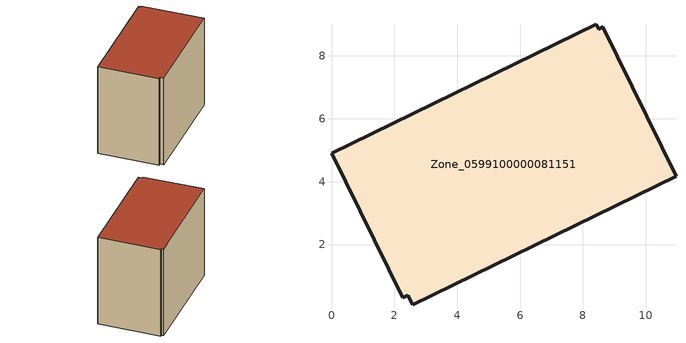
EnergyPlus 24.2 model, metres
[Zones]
Zone_0599100000081151
 floor ground (C_G): 2.59,0.08 2.43,0.38 2.27,0.31 0,4.91 8.42,9.01 8.51,8.86 8.64,8.93 10.96,4.17 z0.45
 wall outside (C_F): 2.43,0.38 2.59,0.08 10.96,4.17 8.64,8.93 8.51,8.86 8.42,9.01 0,4.91 2.27,0.31 2.43,0.38 z0.45:8.51
 roof outside (C_R): 8.42,9.01 0,4.91 2.27,0.31 2.43,0.38 2.59,0.08 10.96,4.17 8.64,8.93 8.51,8.86 z8.51
[BUILDING]
Pand.0599100000081151: North Axis=0; Terrain=City; Loads Convergence Tolerance Value=0.04; Temperature Convergence Tolerance Value=0.4; Solar Distribution=FullExterior; Maximum Number of Warmup Days=25; Minimum Number of Warmup Days=1
[Site:Location]
Rotterdam.The.Hague.AP_ZH_NLD Design_Conditions: Latitude=51.96; Longitude=4.45; Time Zone=1; Elevation=-4.5
[SITE:GROUNDTEMPERATURE:BUILDINGSURFACE]
18, 18, 18, 18, 18, 18, 18, 18, 18, 18, 18, 18
[MATERIAL] Thermal Absorptance=0.9; Solar Absorptance=0.7; Visible Absorptance=0.7
Name | Roughness | Thickness | Conductivity | Density | Specific Heat
G.TI.1965-1974 | MediumSmooth | 0.15 | 0.882353 | 540 | 1210
F.TI.1965-1974 | Rough | 0.3 | 0.697674 | 1920 | 840
R.TI.1965-1974 | MediumRough | 0.2 | 0.232558 | 1500 | 1000
[CONSTRUCTION]
C_G: G.TI.1965-1974
C_F: F.TI.1965-1974
C_R: R.TI.1965-1974
[ZONE]
Zone_0599100000081151: Type=1; Multiplier=1; Ceiling Height=Autocalculate; Volume=Autocalculate; Floor Area=autocalculate; Part of Total Floor Area=Yes
[ZONEINFILTRATION:DESIGNFLOWRATE]
Infil_Zone_0599100000081151: Zone or ZoneList or Space or SpaceList=Zone_0599100000081151; Schedule=AlwaysOn; Design Flow Rate Calculation Method=Flow/Area; Flow Rate per Floor Area=0.003; Constant Term Coefficient=1; Temperature Term Coefficient=0; Velocity Term Coefficient=0; Velocity Squared Term Coefficient=0
[HVACTEMPLATE:ZONE:IDEALLOADSAIRSYSTEM]
Zone_0599100000081151: Maximum Heating Supply Air Temperature=50; Minimum Cooling Supply Air Temperature=13; Maximum Heating Supply Air Humidity Ratio=0.0156; Minimum Cooling Supply Air Humidity Ratio=0.0077; Heating Limit=NoLimit; Cooling Limit=NoLimit; Dehumidification Control Type=ConstantSensibleHeatRatio; Cooling Sensible Heat Ratio=0.7; Dehumidification Setpoint=60; Humidification Control Type=None; Humidification Setpoint=30; Outdoor Air Method=None; Outdoor Air Flow Rate per Person=0.00944; Outdoor Air Flow Rate per Zone Floor Area=0; Outdoor Air Flow Rate per Zone=0; Demand Controlled Ventilation Type=None; Outdoor Air Economizer Type=NoEconomizer; Heat Recovery Type=None; Sensible Heat Recovery Effectiveness=0.7; Latent Heat Recovery Effectiveness=0.65
[ZONECONTROL:THERMOSTAT]
ThermostatControl_Zone_0599100000081151: Zone or ZoneList=Zone_0599100000081151; Control Type Schedule=DualSetpointControlType; Control 1=Thermostat_Zone_0599100000081151; Temperature Difference Between Cutout And Setpoint=0
[THERMOSTATSETPOINT:DUALSETPOINT]
Thermostat_Zone_0599100000081151: Heating Setpoint Temperature Schedule=HeatingSetpoint_Zone_0599100000081151; Cooling Setpoint Temperature Schedule=CoolingSetpoint_Zone_0599100000081151
[SCHEDULE:COMPACT]
HeatingSetpoint_Zone_0599100000081151: Through: 12/31, For: AllDays, Until: 24:00, 21
CoolingSetpoint_Zone_0599100000081151: Through: 12/31, For: AllDays, Until: 24:00, 24
DualSetpointControlType: Through: 12/31, For: AllDays, Until: 24:00, 4
AlwaysOn: Through: 12/31, For: AllDays, Until: 24:00, 1
